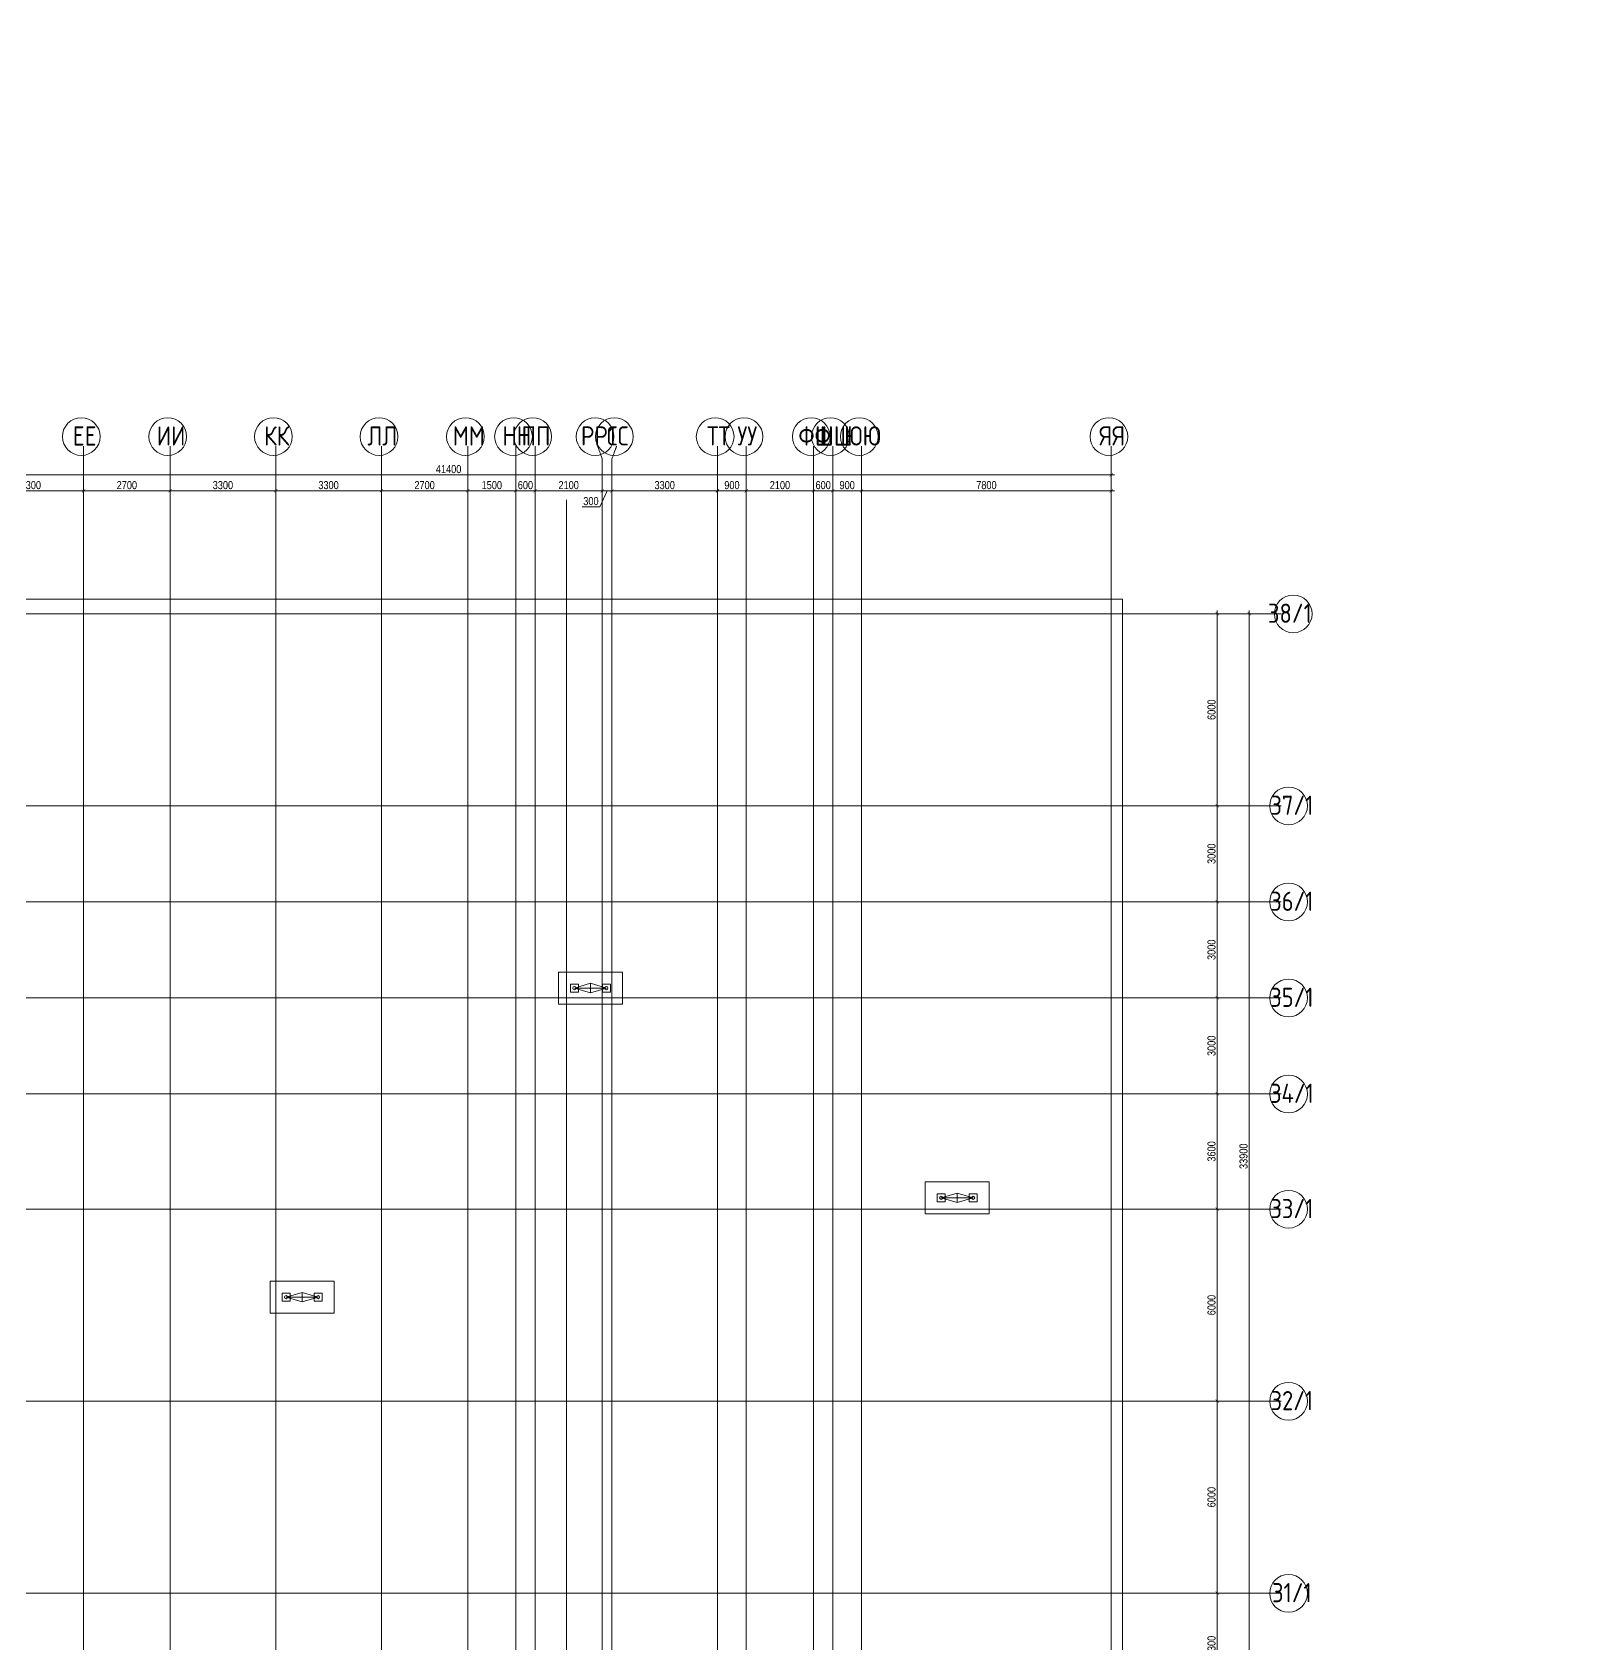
# Model space of a CAD drawing. Header units: millimetres. Extents: x -231292 to 573618, y -153144 to 564035.
# Drawn here: x 131323 to 179350, y 468720 to 519068 of the extents above; entities that cross this region are included whole.
import ezdxf
from ezdxf import colors
from ezdxf.entities.mleader import LeaderData, LeaderLine
from ezdxf.enums import TextEntityAlignment as Align
from ezdxf.math import Vec2, Vec3

# ---------------------------------------------------------------- set-up
doc = ezdxf.new("R2010")
doc.units = ezdxf.units.MM
doc.linetypes.add('CENTER2', pattern=[28.575, 19.05, -3.175, 3.175, -3.175])
doc.linetypes.add('DASHED', pattern=[19.05, 12.7, -6.35])
doc.layers.get('0').update_dxf_attribs({"color": 250})
doc.layers.get('Defpoints').update_dxf_attribs({"color": 250})
doc.layers.add('АР_Делит', color=250, linetype='Continuous', lineweight=0, plot=False)
for name, color, linetype, lineweight in [('АР_Разрезы марка', 250, 'Continuous', 13), ('АР_ФАСАД', 250, 'Continuous', 9), ('РД_Воронки с кровли', 250, 'Continuous', 18), ('РД_Оси_100', 250, 'Continuous', 0), ('РД_Оси_размер', 250, 'Continuous', 0)]:
    doc.layers.add(name, color=color, linetype=linetype, lineweight=lineweight)
doc.styles.add('style1', font='ARIALN.TTF')
doc.styles.add('ккк', font='isocpeur.ttf', dxfattribs={"width": 0.85, "oblique": 15})
doc.dimstyles.new('Dim100_ареал', dxfattribs={"dimscale": 100, "dimtxt": 2.5, "dimasz": 1, "dimexe": 1, "dimexo": 1, "dimgap": 0.5, "dimtad": 1, "dimzin": 12, "dimdsep": 46, "dimtxsty": 'style1', "dimblk": 'ARCHTICK', "dimcen": 1, "dimdle": 1, "dimclrd": 256, "dimclre": 256, "dimaunit": 1, "dimadec": 0, "dimazin": 3, "dimtfac": 1, "dimtmove": 1, "dimatfit": 3, "dimldrblk": 'OPEN30', "dimfxl": 2, "dimfxlon": 1, "dimtolj": 1, "dimtzin": 0, "dimlwd": 9, "dimlwe": 9, "dimarcsym": 0})

# ---------------------------------------------------------------- blocks, each defined once
blk = doc.blocks.new('A-iden')
at = {"linetype": 'Continuous', "lineweight": 5}
blk.add_circle((-0.73, -4.06), 5.89, dxfattribs=at)
at = {"color": 0, "linetype": 'Continuous', "lineweight": 20, "style": 'ккк', "width": 0.85}
blk.add_attdef('ID', text='', height=6, dxfattribs=at).set_placement((0.31, -3.85), align=Align.MIDDLE_CENTER)
blk = doc.blocks.new('_ArchTick')
at = {"color": 0, "linetype": 'ByBlock', "const_width": 0.15}
blk.add_lwpolyline([(-0.5, -0.5), (0.5, 0.5)], dxfattribs=at)
blk = doc.blocks.new('*D1455')
at = {"layer": 'Defpoints', "color": 0, "transparency": 16777216}
for p in [(116910, 104100), (117910, 104100), (116910, 100800)]:
    blk.add_point(p, dxfattribs=at)
at = {"layer": 'РД_Оси_размер', "lineweight": 9, "transparency": 16777216}
for p, q in [((117710, 104100), (118010, 104100)), ((117910, 100700), (117910, 104200)), ((117710, 100800), (118010, 100800))]:
    blk.add_line(p, q, dxfattribs=at)
at = {"layer": 'РД_Оси_размер', "lineweight": 9, "transparency": 16777216, "xscale": 100, "yscale": 100, "zscale": 100}
for p, rotation in [((117910, 104100), 90), ((117910, 100800), 270)]:
    blk.add_blockref('_ArchTick', p, dxfattribs=dict(at, rotation=rotation))
at = {"layer": 'РД_Оси_размер', "color": 0, "transparency": 16777216, "insert": (117732, 102450), "char_height": 250, "attachment_point": 5, "rotation": 90, "style": 'style1'}
blk.add_mtext('\\A1;3300', dxfattribs=at)
blk = doc.blocks.new('_Open30')
at = {"color": 0, "linetype": 'ByBlock', "lineweight": -2}
for p, q in [((-1, 0.27), (0, 0)), ((0, 0), (-1, -0.27)), ((0, 0), (-1, 0))]:
    blk.add_line(p, q, dxfattribs=at)
blk = doc.blocks.new('*D1456')
at = {"layer": 'Defpoints', "color": 0, "transparency": 16777216}
for p in [(116910, 110100), (117910, 110100), (116910, 104100)]:
    blk.add_point(p, dxfattribs=at)
at = {"layer": 'РД_Оси_размер', "lineweight": 9, "transparency": 16777216}
for p, q in [((117710, 110100), (118010, 110100)), ((117910, 104000), (117910, 110200)), ((117710, 104100), (118010, 104100))]:
    blk.add_line(p, q, dxfattribs=at)
at = {"layer": 'РД_Оси_размер', "lineweight": 9, "transparency": 16777216, "xscale": 100, "yscale": 100, "zscale": 100}
for p, rotation in [((117910, 110100), 90), ((117910, 104100), 270)]:
    blk.add_blockref('_ArchTick', p, dxfattribs=dict(at, rotation=rotation))
at = {"layer": 'РД_Оси_размер', "color": 0, "transparency": 16777216, "insert": (117732, 107100), "char_height": 250, "attachment_point": 5, "rotation": 90, "style": 'style1'}
blk.add_mtext('\\A1;6000', dxfattribs=at)
blk = doc.blocks.new('*D1457')
at = {"layer": 'Defpoints', "color": 0, "transparency": 16777216}
for p in [(116910, 116100), (117910, 116100), (116910, 110100)]:
    blk.add_point(p, dxfattribs=at)
at = {"layer": 'РД_Оси_размер', "lineweight": 9, "transparency": 16777216}
for p, q in [((117710, 116100), (118010, 116100)), ((117910, 110000), (117910, 116200)), ((117710, 110100), (118010, 110100))]:
    blk.add_line(p, q, dxfattribs=at)
at = {"layer": 'РД_Оси_размер', "lineweight": 9, "transparency": 16777216, "xscale": 100, "yscale": 100, "zscale": 100}
for p, rotation in [((117910, 116100), 90), ((117910, 110100), 270)]:
    blk.add_blockref('_ArchTick', p, dxfattribs=dict(at, rotation=rotation))
at = {"layer": 'РД_Оси_размер', "color": 0, "transparency": 16777216, "insert": (117732, 113100), "char_height": 250, "attachment_point": 5, "rotation": 90, "style": 'style1'}
blk.add_mtext('\\A1;6000', dxfattribs=at)
blk = doc.blocks.new('*D1458')
at = {"layer": 'Defpoints', "color": 0, "transparency": 16777216}
for p in [(116910, 119700), (117910, 119700), (116910, 116100)]:
    blk.add_point(p, dxfattribs=at)
at = {"layer": 'РД_Оси_размер', "lineweight": 9, "transparency": 16777216}
for p, q in [((117710, 119700), (118010, 119700)), ((117910, 116000), (117910, 119800)), ((117710, 116100), (118010, 116100))]:
    blk.add_line(p, q, dxfattribs=at)
at = {"layer": 'РД_Оси_размер', "lineweight": 9, "transparency": 16777216, "xscale": 100, "yscale": 100, "zscale": 100}
for p, rotation in [((117910, 119700), 90), ((117910, 116100), 270)]:
    blk.add_blockref('_ArchTick', p, dxfattribs=dict(at, rotation=rotation))
at = {"layer": 'РД_Оси_размер', "color": 0, "transparency": 16777216, "insert": (117732, 117900), "char_height": 250, "attachment_point": 5, "rotation": 90, "style": 'style1'}
blk.add_mtext('\\A1;3600', dxfattribs=at)
blk = doc.blocks.new('*D1459')
at = {"layer": 'Defpoints', "color": 0, "transparency": 16777216}
for p in [(116910, 122700), (117910, 122700), (116910, 119700)]:
    blk.add_point(p, dxfattribs=at)
at = {"layer": 'РД_Оси_размер', "lineweight": 9, "transparency": 16777216}
for p, q in [((117710, 122700), (118010, 122700)), ((117910, 119600), (117910, 122800)), ((117710, 119700), (118010, 119700))]:
    blk.add_line(p, q, dxfattribs=at)
at = {"layer": 'РД_Оси_размер', "lineweight": 9, "transparency": 16777216, "xscale": 100, "yscale": 100, "zscale": 100}
for p, rotation in [((117910, 122700), 90), ((117910, 119700), 270)]:
    blk.add_blockref('_ArchTick', p, dxfattribs=dict(at, rotation=rotation))
at = {"layer": 'РД_Оси_размер', "color": 0, "transparency": 16777216, "insert": (117732, 121200), "char_height": 250, "attachment_point": 5, "rotation": 90, "style": 'style1'}
blk.add_mtext('\\A1;3000', dxfattribs=at)
blk = doc.blocks.new('*D1460')
at = {"layer": 'Defpoints', "color": 0, "transparency": 16777216}
for p in [(116910, 125700), (117910, 125700), (116910, 122700)]:
    blk.add_point(p, dxfattribs=at)
at = {"layer": 'РД_Оси_размер', "lineweight": 9, "transparency": 16777216}
for p, q in [((117710, 125700), (118010, 125700)), ((117910, 122600), (117910, 125800)), ((117710, 122700), (118010, 122700))]:
    blk.add_line(p, q, dxfattribs=at)
at = {"layer": 'РД_Оси_размер', "lineweight": 9, "transparency": 16777216, "xscale": 100, "yscale": 100, "zscale": 100}
for p, rotation in [((117910, 125700), 90), ((117910, 122700), 270)]:
    blk.add_blockref('_ArchTick', p, dxfattribs=dict(at, rotation=rotation))
at = {"layer": 'РД_Оси_размер', "color": 0, "transparency": 16777216, "insert": (117732, 124200), "char_height": 250, "attachment_point": 5, "rotation": 90, "style": 'style1'}
blk.add_mtext('\\A1;3000', dxfattribs=at)
blk = doc.blocks.new('*D1461')
at = {"layer": 'Defpoints', "color": 0, "transparency": 16777216}
for p in [(116910, 128700), (117910, 128700), (116910, 125700)]:
    blk.add_point(p, dxfattribs=at)
at = {"layer": 'РД_Оси_размер', "lineweight": 9, "transparency": 16777216}
for p, q in [((117710, 128700), (118010, 128700)), ((117910, 125600), (117910, 128800)), ((117710, 125700), (118010, 125700))]:
    blk.add_line(p, q, dxfattribs=at)
at = {"layer": 'РД_Оси_размер', "lineweight": 9, "transparency": 16777216, "xscale": 100, "yscale": 100, "zscale": 100}
for p, rotation in [((117910, 128700), 90), ((117910, 125700), 270)]:
    blk.add_blockref('_ArchTick', p, dxfattribs=dict(at, rotation=rotation))
at = {"layer": 'РД_Оси_размер', "color": 0, "transparency": 16777216, "insert": (117732, 127200), "char_height": 250, "attachment_point": 5, "rotation": 90, "style": 'style1'}
blk.add_mtext('\\A1;3000', dxfattribs=at)
blk = doc.blocks.new('*D1462')
at = {"layer": 'Defpoints', "color": 0, "transparency": 16777216}
for p in [(116910, 134700), (117910, 134700), (116910, 128700)]:
    blk.add_point(p, dxfattribs=at)
at = {"layer": 'РД_Оси_размер', "lineweight": 9, "transparency": 16777216}
for p, q in [((117710, 134700), (118010, 134700)), ((117910, 128600), (117910, 134800)), ((117710, 128700), (118010, 128700))]:
    blk.add_line(p, q, dxfattribs=at)
at = {"layer": 'РД_Оси_размер', "lineweight": 9, "transparency": 16777216, "xscale": 100, "yscale": 100, "zscale": 100}
for p, rotation in [((117910, 134700), 90), ((117910, 128700), 270)]:
    blk.add_blockref('_ArchTick', p, dxfattribs=dict(at, rotation=rotation))
at = {"layer": 'РД_Оси_размер', "color": 0, "transparency": 16777216, "insert": (117732, 131700), "char_height": 250, "attachment_point": 5, "rotation": 90, "style": 'style1'}
blk.add_mtext('\\A1;6000', dxfattribs=at)
blk = doc.blocks.new('*D1463')
at = {"layer": 'Defpoints', "color": 0, "transparency": 16777216}
for p in [(116910, 134700), (118910, 134700), (116910, 100800)]:
    blk.add_point(p, dxfattribs=at)
at = {"layer": 'РД_Оси_размер', "lineweight": 9, "transparency": 16777216}
for p, q in [((118710, 134700), (119010, 134700)), ((118910, 100700), (118910, 134800)), ((118710, 100800), (119010, 100800))]:
    blk.add_line(p, q, dxfattribs=at)
at = {"layer": 'РД_Оси_размер', "lineweight": 9, "transparency": 16777216, "xscale": 100, "yscale": 100, "zscale": 100}
for p, rotation in [((118910, 134700), 90), ((118910, 100800), 270)]:
    blk.add_blockref('_ArchTick', p, dxfattribs=dict(at, rotation=rotation))
at = {"layer": 'РД_Оси_размер', "color": 0, "transparency": 16777216, "insert": (118732, 117750), "char_height": 250, "attachment_point": 5, "rotation": 90, "style": 'style1'}
blk.add_mtext('\\A1;33900', dxfattribs=at)
blk = doc.blocks.new('*D47')
at = {"layer": 'Defpoints', "color": 0, "transparency": 16777216}
for p in [(114600, 139039), (73200, 137039), (114600, 137039)]:
    blk.add_point(p, dxfattribs=at)
at = {"layer": 'РД_Оси_размер', "color": 0, "lineweight": 5, "transparency": 16777216}
for p, q in [((73100, 139039), (114700, 139039)), ((73200, 138839), (73200, 139139)), ((114600, 138839), (114600, 139139))]:
    blk.add_line(p, q, dxfattribs=at)
at = {"layer": 'РД_Оси_размер', "color": 0, "lineweight": 5, "transparency": 16777216, "xscale": 100, "yscale": 100, "zscale": 100, "rotation": 180}
blk.add_blockref('_ArchTick', (73200, 139039), dxfattribs=at)
at = {"layer": 'РД_Оси_размер', "color": 0, "lineweight": 5, "transparency": 16777216, "xscale": 100, "yscale": 100, "zscale": 100}
blk.add_blockref('_ArchTick', (114600, 139039), dxfattribs=at)
at = {"layer": 'РД_Оси_размер', "color": 0, "transparency": 16777216, "insert": (93900, 139216), "char_height": 250, "attachment_point": 5, "style": 'style1'}
blk.add_mtext('\\A1;41400', dxfattribs=at)
blk = doc.blocks.new('*D1497')
at = {"layer": 'Defpoints', "color": 0, "transparency": 16777216}
for p in [(82500, 138539), (79200, 137039), (82500, 137039)]:
    blk.add_point(p, dxfattribs=at)
at = {"layer": 'РД_Оси_размер', "lineweight": 9, "transparency": 16777216}
for p, q in [((79100, 138539), (82600, 138539)), ((79200, 138339), (79200, 138639)), ((82500, 138339), (82500, 138639))]:
    blk.add_line(p, q, dxfattribs=at)
at = {"layer": 'РД_Оси_размер', "lineweight": 9, "transparency": 16777216, "xscale": 100, "yscale": 100, "zscale": 100, "rotation": 180}
blk.add_blockref('_ArchTick', (79200, 138539), dxfattribs=at)
at = {"layer": 'РД_Оси_размер', "lineweight": 9, "transparency": 16777216, "xscale": 100, "yscale": 100, "zscale": 100}
blk.add_blockref('_ArchTick', (82500, 138539), dxfattribs=at)
at = {"layer": 'РД_Оси_размер', "color": 0, "transparency": 16777216, "insert": (80850, 138716), "char_height": 250, "attachment_point": 5, "style": 'style1'}
blk.add_mtext('\\A1;3300', dxfattribs=at)
blk = doc.blocks.new('*D1498')
at = {"layer": 'Defpoints', "color": 0, "transparency": 16777216}
for p in [(85200, 138539), (82500, 137039), (85200, 137039)]:
    blk.add_point(p, dxfattribs=at)
at = {"layer": 'РД_Оси_размер', "lineweight": 9, "transparency": 16777216}
for p, q in [((82400, 138539), (85300, 138539)), ((82500, 138339), (82500, 138639)), ((85200, 138339), (85200, 138639))]:
    blk.add_line(p, q, dxfattribs=at)
at = {"layer": 'РД_Оси_размер', "lineweight": 9, "transparency": 16777216, "xscale": 100, "yscale": 100, "zscale": 100, "rotation": 180}
blk.add_blockref('_ArchTick', (82500, 138539), dxfattribs=at)
at = {"layer": 'РД_Оси_размер', "lineweight": 9, "transparency": 16777216, "xscale": 100, "yscale": 100, "zscale": 100}
blk.add_blockref('_ArchTick', (85200, 138539), dxfattribs=at)
at = {"layer": 'РД_Оси_размер', "color": 0, "transparency": 16777216, "insert": (83850, 138716), "char_height": 250, "attachment_point": 5, "style": 'style1'}
blk.add_mtext('\\A1;2700', dxfattribs=at)
blk = doc.blocks.new('*D1499')
at = {"layer": 'Defpoints', "color": 0, "transparency": 16777216}
for p in [(88500, 138539), (85200, 137039), (88500, 137039)]:
    blk.add_point(p, dxfattribs=at)
at = {"layer": 'РД_Оси_размер', "lineweight": 9, "transparency": 16777216}
for p, q in [((85100, 138539), (88600, 138539)), ((85200, 138339), (85200, 138639)), ((88500, 138339), (88500, 138639))]:
    blk.add_line(p, q, dxfattribs=at)
at = {"layer": 'РД_Оси_размер', "lineweight": 9, "transparency": 16777216, "xscale": 100, "yscale": 100, "zscale": 100, "rotation": 180}
blk.add_blockref('_ArchTick', (85200, 138539), dxfattribs=at)
at = {"layer": 'РД_Оси_размер', "lineweight": 9, "transparency": 16777216, "xscale": 100, "yscale": 100, "zscale": 100}
blk.add_blockref('_ArchTick', (88500, 138539), dxfattribs=at)
at = {"layer": 'РД_Оси_размер', "color": 0, "transparency": 16777216, "insert": (86850, 138716), "char_height": 250, "attachment_point": 5, "style": 'style1'}
blk.add_mtext('\\A1;3300', dxfattribs=at)
blk = doc.blocks.new('*D1500')
at = {"layer": 'Defpoints', "color": 0, "transparency": 16777216}
for p in [(91800, 138539), (88500, 137039), (91800, 137039)]:
    blk.add_point(p, dxfattribs=at)
at = {"layer": 'РД_Оси_размер', "lineweight": 9, "transparency": 16777216}
for p, q in [((88400, 138539), (91900, 138539)), ((88500, 138339), (88500, 138639)), ((91800, 138339), (91800, 138639))]:
    blk.add_line(p, q, dxfattribs=at)
at = {"layer": 'РД_Оси_размер', "lineweight": 9, "transparency": 16777216, "xscale": 100, "yscale": 100, "zscale": 100, "rotation": 180}
blk.add_blockref('_ArchTick', (88500, 138539), dxfattribs=at)
at = {"layer": 'РД_Оси_размер', "lineweight": 9, "transparency": 16777216, "xscale": 100, "yscale": 100, "zscale": 100}
blk.add_blockref('_ArchTick', (91800, 138539), dxfattribs=at)
at = {"layer": 'РД_Оси_размер', "color": 0, "transparency": 16777216, "insert": (90150, 138716), "char_height": 250, "attachment_point": 5, "style": 'style1'}
blk.add_mtext('\\A1;3300', dxfattribs=at)
blk = doc.blocks.new('*D1501')
at = {"layer": 'Defpoints', "color": 0, "transparency": 16777216}
for p in [(94500, 138539), (91800, 137039), (94500, 137039)]:
    blk.add_point(p, dxfattribs=at)
at = {"layer": 'РД_Оси_размер', "lineweight": 9, "transparency": 16777216}
for p, q in [((91700, 138539), (94600, 138539)), ((91800, 138339), (91800, 138639)), ((94500, 138339), (94500, 138639))]:
    blk.add_line(p, q, dxfattribs=at)
at = {"layer": 'РД_Оси_размер', "lineweight": 9, "transparency": 16777216, "xscale": 100, "yscale": 100, "zscale": 100, "rotation": 180}
blk.add_blockref('_ArchTick', (91800, 138539), dxfattribs=at)
at = {"layer": 'РД_Оси_размер', "lineweight": 9, "transparency": 16777216, "xscale": 100, "yscale": 100, "zscale": 100}
blk.add_blockref('_ArchTick', (94500, 138539), dxfattribs=at)
at = {"layer": 'РД_Оси_размер', "color": 0, "transparency": 16777216, "insert": (93150, 138716), "char_height": 250, "attachment_point": 5, "style": 'style1'}
blk.add_mtext('\\A1;2700', dxfattribs=at)
blk = doc.blocks.new('*D1502')
at = {"layer": 'Defpoints', "color": 0, "transparency": 16777216}
for p in [(96000, 138539), (94500, 137039), (96000, 137039)]:
    blk.add_point(p, dxfattribs=at)
at = {"layer": 'РД_Оси_размер', "lineweight": 9, "transparency": 16777216}
for p, q in [((94400, 138539), (96100, 138539)), ((94500, 138339), (94500, 138639)), ((96000, 138339), (96000, 138639))]:
    blk.add_line(p, q, dxfattribs=at)
at = {"layer": 'РД_Оси_размер', "lineweight": 9, "transparency": 16777216, "xscale": 100, "yscale": 100, "zscale": 100, "rotation": 180}
blk.add_blockref('_ArchTick', (94500, 138539), dxfattribs=at)
at = {"layer": 'РД_Оси_размер', "lineweight": 9, "transparency": 16777216, "xscale": 100, "yscale": 100, "zscale": 100}
blk.add_blockref('_ArchTick', (96000, 138539), dxfattribs=at)
at = {"layer": 'РД_Оси_размер', "color": 0, "transparency": 16777216, "insert": (95250, 138716), "char_height": 250, "attachment_point": 5, "style": 'style1'}
blk.add_mtext('\\A1;1500', dxfattribs=at)
blk = doc.blocks.new('*D1503')
at = {"layer": 'Defpoints', "color": 0, "transparency": 16777216}
for p in [(96600, 138539), (96000, 137039), (96600, 137039)]:
    blk.add_point(p, dxfattribs=at)
at = {"layer": 'РД_Оси_размер', "lineweight": 9, "transparency": 16777216}
for p, q in [((95900, 138539), (96700, 138539)), ((96000, 138339), (96000, 138639)), ((96600, 138339), (96600, 138639))]:
    blk.add_line(p, q, dxfattribs=at)
at = {"layer": 'РД_Оси_размер', "lineweight": 9, "transparency": 16777216, "xscale": 100, "yscale": 100, "zscale": 100, "rotation": 180}
blk.add_blockref('_ArchTick', (96000, 138539), dxfattribs=at)
at = {"layer": 'РД_Оси_размер', "lineweight": 9, "transparency": 16777216, "xscale": 100, "yscale": 100, "zscale": 100}
blk.add_blockref('_ArchTick', (96600, 138539), dxfattribs=at)
at = {"layer": 'РД_Оси_размер', "color": 0, "transparency": 16777216, "insert": (96300, 138716), "char_height": 250, "attachment_point": 5, "style": 'style1'}
blk.add_mtext('\\A1;600', dxfattribs=at)
blk = doc.blocks.new('*D1504')
at = {"layer": 'Defpoints', "color": 0, "transparency": 16777216}
for p in [(98700, 138539), (96600, 137039), (98700, 137039)]:
    blk.add_point(p, dxfattribs=at)
at = {"layer": 'РД_Оси_размер', "lineweight": 9, "transparency": 16777216}
for p, q in [((96500, 138539), (98800, 138539)), ((96600, 138339), (96600, 138639)), ((98700, 138339), (98700, 138639))]:
    blk.add_line(p, q, dxfattribs=at)
at = {"layer": 'РД_Оси_размер', "lineweight": 9, "transparency": 16777216, "xscale": 100, "yscale": 100, "zscale": 100, "rotation": 180}
blk.add_blockref('_ArchTick', (96600, 138539), dxfattribs=at)
at = {"layer": 'РД_Оси_размер', "lineweight": 9, "transparency": 16777216, "xscale": 100, "yscale": 100, "zscale": 100}
blk.add_blockref('_ArchTick', (98700, 138539), dxfattribs=at)
at = {"layer": 'РД_Оси_размер', "color": 0, "transparency": 16777216, "insert": (97650, 138716), "char_height": 250, "attachment_point": 5, "style": 'style1'}
blk.add_mtext('\\A1;2100', dxfattribs=at)
blk = doc.blocks.new('*D1505')
at = {"layer": 'Defpoints', "color": 0, "transparency": 16777216}
for p in [(99000, 138539), (98700, 137039), (99000, 137039)]:
    blk.add_point(p, dxfattribs=at)
at = {"layer": 'РД_Оси_размер', "lineweight": 9, "transparency": 16777216}
for p, q in [((98600, 138539), (99100, 138539)), ((98850, 138539), (98622, 138039)), ((98700, 138339), (98700, 138639)), ((99000, 138339), (99000, 138639)), ((98622, 138039), (98070, 138039))]:
    blk.add_line(p, q, dxfattribs=at)
at = {"layer": 'РД_Оси_размер', "lineweight": 9, "transparency": 16777216, "xscale": 100, "yscale": 100, "zscale": 100, "rotation": 180}
blk.add_blockref('_ArchTick', (98700, 138539), dxfattribs=at)
at = {"layer": 'РД_Оси_размер', "lineweight": 9, "transparency": 16777216, "xscale": 100, "yscale": 100, "zscale": 100}
blk.add_blockref('_ArchTick', (99000, 138539), dxfattribs=at)
at = {"layer": 'РД_Оси_размер', "color": 0, "transparency": 16777216, "insert": (98346, 138216), "char_height": 250, "attachment_point": 5, "style": 'style1'}
blk.add_mtext('\\A1;300', dxfattribs=at)
blk = doc.blocks.new('*D1506')
at = {"layer": 'Defpoints', "color": 0, "transparency": 16777216}
for p in [(102300, 138539), (99000, 137039), (102300, 137039)]:
    blk.add_point(p, dxfattribs=at)
at = {"layer": 'РД_Оси_размер', "lineweight": 9, "transparency": 16777216}
for p, q in [((98900, 138539), (102400, 138539)), ((99000, 138339), (99000, 138639)), ((102300, 138339), (102300, 138639))]:
    blk.add_line(p, q, dxfattribs=at)
at = {"layer": 'РД_Оси_размер', "lineweight": 9, "transparency": 16777216, "xscale": 100, "yscale": 100, "zscale": 100, "rotation": 180}
blk.add_blockref('_ArchTick', (99000, 138539), dxfattribs=at)
at = {"layer": 'РД_Оси_размер', "lineweight": 9, "transparency": 16777216, "xscale": 100, "yscale": 100, "zscale": 100}
blk.add_blockref('_ArchTick', (102300, 138539), dxfattribs=at)
at = {"layer": 'РД_Оси_размер', "color": 0, "transparency": 16777216, "insert": (100650, 138716), "char_height": 250, "attachment_point": 5, "style": 'style1'}
blk.add_mtext('\\A1;3300', dxfattribs=at)
blk = doc.blocks.new('*D1507')
at = {"layer": 'Defpoints', "color": 0, "transparency": 16777216}
for p in [(103200, 138539), (102300, 137039), (103200, 137039)]:
    blk.add_point(p, dxfattribs=at)
at = {"layer": 'РД_Оси_размер', "lineweight": 9, "transparency": 16777216}
for p, q in [((102200, 138539), (103300, 138539)), ((102300, 138339), (102300, 138639)), ((103200, 138339), (103200, 138639))]:
    blk.add_line(p, q, dxfattribs=at)
at = {"layer": 'РД_Оси_размер', "lineweight": 9, "transparency": 16777216, "xscale": 100, "yscale": 100, "zscale": 100, "rotation": 180}
blk.add_blockref('_ArchTick', (102300, 138539), dxfattribs=at)
at = {"layer": 'РД_Оси_размер', "lineweight": 9, "transparency": 16777216, "xscale": 100, "yscale": 100, "zscale": 100}
blk.add_blockref('_ArchTick', (103200, 138539), dxfattribs=at)
at = {"layer": 'РД_Оси_размер', "color": 0, "transparency": 16777216, "insert": (102750, 138716), "char_height": 250, "attachment_point": 5, "style": 'style1'}
blk.add_mtext('\\A1;900', dxfattribs=at)
blk = doc.blocks.new('*D1508')
at = {"layer": 'Defpoints', "color": 0, "transparency": 16777216}
for p in [(105300, 138539), (103200, 137039), (105300, 137039)]:
    blk.add_point(p, dxfattribs=at)
at = {"layer": 'РД_Оси_размер', "lineweight": 9, "transparency": 16777216}
for p, q in [((103100, 138539), (105400, 138539)), ((103200, 138339), (103200, 138639)), ((105300, 138339), (105300, 138639))]:
    blk.add_line(p, q, dxfattribs=at)
at = {"layer": 'РД_Оси_размер', "lineweight": 9, "transparency": 16777216, "xscale": 100, "yscale": 100, "zscale": 100, "rotation": 180}
blk.add_blockref('_ArchTick', (103200, 138539), dxfattribs=at)
at = {"layer": 'РД_Оси_размер', "lineweight": 9, "transparency": 16777216, "xscale": 100, "yscale": 100, "zscale": 100}
blk.add_blockref('_ArchTick', (105300, 138539), dxfattribs=at)
at = {"layer": 'РД_Оси_размер', "color": 0, "transparency": 16777216, "insert": (104250, 138716), "char_height": 250, "attachment_point": 5, "style": 'style1'}
blk.add_mtext('\\A1;2100', dxfattribs=at)
blk = doc.blocks.new('*D1509')
at = {"layer": 'Defpoints', "color": 0, "transparency": 16777216}
for p in [(105900, 138539), (105300, 137039), (105900, 137039)]:
    blk.add_point(p, dxfattribs=at)
at = {"layer": 'РД_Оси_размер', "lineweight": 9, "transparency": 16777216}
for p, q in [((105200, 138539), (106000, 138539)), ((105300, 138339), (105300, 138639)), ((105900, 138339), (105900, 138639))]:
    blk.add_line(p, q, dxfattribs=at)
at = {"layer": 'РД_Оси_размер', "lineweight": 9, "transparency": 16777216, "xscale": 100, "yscale": 100, "zscale": 100, "rotation": 180}
blk.add_blockref('_ArchTick', (105300, 138539), dxfattribs=at)
at = {"layer": 'РД_Оси_размер', "lineweight": 9, "transparency": 16777216, "xscale": 100, "yscale": 100, "zscale": 100}
blk.add_blockref('_ArchTick', (105900, 138539), dxfattribs=at)
at = {"layer": 'РД_Оси_размер', "color": 0, "transparency": 16777216, "insert": (105600, 138716), "char_height": 250, "attachment_point": 5, "style": 'style1'}
blk.add_mtext('\\A1;600', dxfattribs=at)
blk = doc.blocks.new('*D1510')
at = {"layer": 'Defpoints', "color": 0, "transparency": 16777216}
for p in [(106800, 138539), (105900, 137039), (106800, 137039)]:
    blk.add_point(p, dxfattribs=at)
at = {"layer": 'РД_Оси_размер', "lineweight": 9, "transparency": 16777216}
for p, q in [((105800, 138539), (106900, 138539)), ((105900, 138339), (105900, 138639)), ((106800, 138339), (106800, 138639))]:
    blk.add_line(p, q, dxfattribs=at)
at = {"layer": 'РД_Оси_размер', "lineweight": 9, "transparency": 16777216, "xscale": 100, "yscale": 100, "zscale": 100, "rotation": 180}
blk.add_blockref('_ArchTick', (105900, 138539), dxfattribs=at)
at = {"layer": 'РД_Оси_размер', "lineweight": 9, "transparency": 16777216, "xscale": 100, "yscale": 100, "zscale": 100}
blk.add_blockref('_ArchTick', (106800, 138539), dxfattribs=at)
at = {"layer": 'РД_Оси_размер', "color": 0, "transparency": 16777216, "insert": (106350, 138716), "char_height": 250, "attachment_point": 5, "style": 'style1'}
blk.add_mtext('\\A1;900', dxfattribs=at)
blk = doc.blocks.new('*D1511')
at = {"layer": 'Defpoints', "color": 0, "transparency": 16777216}
for p in [(114600, 138539), (106800, 137039), (114600, 137039)]:
    blk.add_point(p, dxfattribs=at)
at = {"layer": 'РД_Оси_размер', "lineweight": 9, "transparency": 16777216}
for p, q in [((106700, 138539), (114700, 138539)), ((106800, 138339), (106800, 138639)), ((114600, 138339), (114600, 138639))]:
    blk.add_line(p, q, dxfattribs=at)
at = {"layer": 'РД_Оси_размер', "lineweight": 9, "transparency": 16777216, "xscale": 100, "yscale": 100, "zscale": 100, "rotation": 180}
blk.add_blockref('_ArchTick', (106800, 138539), dxfattribs=at)
at = {"layer": 'РД_Оси_размер', "lineweight": 9, "transparency": 16777216, "xscale": 100, "yscale": 100, "zscale": 100}
blk.add_blockref('_ArchTick', (114600, 138539), dxfattribs=at)
at = {"layer": 'РД_Оси_размер', "color": 0, "transparency": 16777216, "insert": (110700, 138716), "char_height": 250, "attachment_point": 5, "style": 'style1'}
blk.add_mtext('\\A1;7800', dxfattribs=at)
blk = doc.blocks.new('A$Cd58bfb5e')
at = {"layer": 'РД_Воронки с кровли', "lineweight": 0, "ltscale": 2}
for p, q in [((-500, 0), (0, 150)), ((500, 0), (-500, 0)), ((0, 150), (500, 0)), ((0, -150), (0, 150)), ((500, 0), (0, -150)), ((0, -150), (-500, 0))]:
    blk.add_line(p, q, dxfattribs=at)
at = {"layer": 'РД_Воронки с кровли'}
for points in [[(1000, 500), (1000, -500), (-1000, -500), (-1000, 500)], [(625, -125), (625, 125), (375, 125), (375, -125)]]:
    blk.add_lwpolyline(points, close=True, dxfattribs=at)
at = {"layer": 'РД_Воронки с кровли', "linetype": 'Continuous', "lineweight": 0}
blk.add_lwpolyline([(-625, -125), (-375, -125), (-375, 125), (-625, 125)], close=True, dxfattribs=at)
at = {"layer": 'РД_Воронки с кровли', "lineweight": 0}
for centre in [(-500, 0), (500, 0)]:
    blk.add_circle(centre, 50, dxfattribs=at)
blk = doc.blocks.new('воронки с кровли')
at = {"layer": 'РД_Воронки с кровли', "lineweight": 70}
for p in [(-133122, 315276), (-121664, 308723), (-142129, 305620)]:
    blk.add_blockref('A$Cd58bfb5e', p, dxfattribs=at)
blk = doc.blocks.new('СОШ_2200_АР_ОСИ_М100_28.05.24')
at = {"layer": 'АР_Делит', "color": 5, "linetype": 'DASHED'}
blk.add_lwpolyline([(37145, 100855), (37145, 129155), (72745, 129155), (72745, 135155), (114955, 135155), (114955, -355)], dxfattribs=at)
at = {"layer": 'РД_Оси_100', "linetype": 'CENTER2'}
for p, q in [((85200, -6155), (85200, 139938.679)), ((88500, -6155), (88500, 139938.679)), ((91800, -6155), (91800, 139938.679)), ((94500, -6155), (94500, 139938.679)), ((96000, -6155), (96000, 139938.679)), ((102300, -6155), (102300, 139938.679)), ((114600, -6155), (114600, 139938.679)), ((-5954.958, 134700), (119910, 134700)), ((-5954.958, 128700), (119910, 128700)), ((-5954.958, 125700), (119910, 125700)), ((-5954.958, 122700), (119910, 122700)), ((-5954.958, 119700), (119910, 119700)), ((-5954.958, 116100), (119910, 116100)), ((35037.55, 116100), (119910, 116100)), ((-5954.958, 110100), (119910, 110100)), ((35037.55, 110100), (119910, 110100)), ((-5954.958, 104100), (119910, 104100))]:
    blk.add_line(p, q, dxfattribs=at)
for points in [[(82500, 139938.679), (82500, -6155)], [(96600, -6155), (96600, 139938.679)], [(98700, -6194.98), (98700, 139538.679), (98550, 139938.679)], [(99000, -6195.83), (99000, 139538.679), (99150, 139938.679)], [(103200, -6155), (103200, 139938.679)], [(105300, -6155), (105300, 139938.679)], [(105900, 139938.679), (105900, -6155)], [(106800, -6155), (106800, 139938.679)]]:
    blk.add_lwpolyline(points, dxfattribs=at)
at = {"layer": 'РД_Оси_100', "color": 0, "xscale": 100, "yscale": 100, "zscale": 100}
for p, values in [((82500.02, 140638.679), {'ID': 'ЕЕ'}), ((85200, 140638.679), {'ID': 'ИИ'}), ((88500, 140638.679), {'ID': 'КК'}), ((91800, 140638.679), {'ID': 'ЛЛ'}), ((94500, 140638.679), {'ID': 'ММ'}), ((96000, 140638.679), {'ID': 'НН'}), ((96600, 140638.679), {'ID': 'ПП'}), ((98550, 140638.679), {'ID': 'РР1'}), ((99150, 140638.679), {'ID': 'СС'}), ((102300, 140638.679), {'ID': 'ТТ'}), ((103200, 140638.679), {'ID': 'УУ'}), ((105300, 140638.679), {'ID': 'ФФ'}), ((105900, 140638.679), {'ID': 'ШШ'}), ((106800, 140638.679), {'ID': 'ЮЮ'}), ((114600, 140638.679), {'ID': 'ЯЯ'}), ((120210, 129100), {'ID': '37/1'}), ((120210, 126100), {'ID': '36/1'}), ((120210, 123100), {'ID': '35/1'}), ((120210, 120100), {'ID': '34/1'}), ((120210, 116500), {'ID': '33/1'}), ((120210, 110500), {'ID': '32/1'}), ((120210, 104500), {'ID': '31/1'})]:
    blk.add_blockref('A-iden', p, dxfattribs=at).add_auto_attribs(values)
at = {"layer": 'РД_Оси_100', "color": 0}
ref = blk.add_blockref('A-iden', (120210, 135100), dxfattribs=dict(at, xscale=-100, yscale=100, zscale=100))
ref.add_attrib('ID', '38/1', dxfattribs={"layer": '0', "color": 0, "linetype": 'Continuous', "lineweight": 20, "height": 600, "style": 'ккк', "width": 0.85}).set_placement((120178.57, 134714.738), align=Align.MIDDLE_CENTER)
at = {"layer": 'РД_Оси_размер'}
for base, p1, p2, picture, middle in [((114600, 139038.679), (73200, 137038.679), (114600, 137038.679), '*D47', (93900, 139216.322)), ((82500, 138538.679), (79200, 137038.679), (82500, 137038.679), '*D1497', (80850, 138716.322)), ((85200, 138538.679), (82500, 137038.679), (85200, 137038.679), '*D1498', (83850, 138716.322)), ((88500, 138538.679), (85200, 137038.679), (88500, 137038.679), '*D1499', (86850, 138716.322)), ((91800, 138538.679), (88500, 137038.679), (91800, 137038.679), '*D1500', (90150, 138716.322)), ((94500, 138538.679), (91800, 137038.679), (94500, 137038.679), '*D1501', (93150, 138716.322)), ((96000, 138538.679), (94500, 137038.679), (96000, 137038.679), '*D1502', (95250, 138716.322)), ((96600, 138538.679), (96000, 137038.679), (96600, 137038.679), '*D1503', (96300, 138716.322)), ((98700, 138538.679), (96600, 137038.679), (98700, 137038.679), '*D1504', (97650, 138716.322)), ((102300, 138538.679), (99000, 137038.679), (102300, 137038.679), '*D1506', (100650, 138716.322)), ((103200, 138538.679), (102300, 137038.679), (103200, 137038.679), '*D1507', (102750, 138716.322)), ((105300, 138538.679), (103200, 137038.679), (105300, 137038.679), '*D1508', (104250, 138716.322)), ((105900, 138538.679), (105300, 137038.679), (105900, 137038.679), '*D1509', (105600, 138716.322)), ((106800, 138538.679), (105900, 137038.679), (106800, 137038.679), '*D1510', (106350, 138716.322)), ((114600, 138538.679), (106800, 137038.679), (114600, 137038.679), '*D1511', (110700, 138716.322))]:
    dim = blk.add_linear_dim(base=base, p1=p1, p2=p2, dimstyle='Dim100_ареал', dxfattribs=at)
    dim.commit()
    dim.dimension.update_dxf_attribs({"geometry": picture, "text_midpoint": middle})
dim = blk.add_linear_dim(base=(99000, 138538.679), p1=(98700, 137038.679), p2=(99000, 137038.679), dimstyle='Dim100_ареал', dxfattribs=at)
dim.commit()
dim.dimension.update_dxf_attribs({"geometry": '*D1505', "text_midpoint": (98572.453, 138038.679), "dimtype": 160})
for base, p1, p2, picture, middle in [((117910, 134700), (116910, 128700), (116910, 134700), '*D1462', (117732.357, 131700)), ((118910, 134700), (116910, 100800), (116910, 134700), '*D1463', (118732.357, 117750)), ((117910, 128700), (116910, 125700), (116910, 128700), '*D1461', (117732.357, 127200)), ((117910, 125700), (116910, 122700), (116910, 125700), '*D1460', (117732.357, 124200)), ((117910, 122700), (116910, 119700), (116910, 122700), '*D1459', (117732.357, 121200)), ((117910, 119700), (116910, 116100), (116910, 119700), '*D1458', (117732.357, 117900)), ((117910, 116100), (116910, 110100), (116910, 116100), '*D1457', (117732.357, 113100)), ((117910, 110100), (116910, 104100), (116910, 110100), '*D1456', (117732.357, 107100)), ((117910, 104100), (116910, 100800), (116910, 104100), '*D1455', (117732.357, 102450))]:
    dim = blk.add_linear_dim(base=base, p1=p1, p2=p2, angle=90, dimstyle='Dim100_ареал', dxfattribs=at)
    dim.commit()
    dim.dimension.update_dxf_attribs({"geometry": picture, "text_midpoint": middle})

msp = doc.modelspace()

# ---------------------------------------------------------------- linework, layer by layer
at = {"layer": 'АР_Разрезы марка', "linetype": 'DASHED', "lineweight": 0}
msp.add_lwpolyline([(148015.848, 504454.532), (148015.848, 466838.319), (146002.876, 466838.319), (146002.876, 364232.068)], dxfattribs=at)
at = {"layer": 'АР_ФАСАД'}
msp.add_lwpolyline([(165383.768, 457581.753), (165383.768, 501356.753), (123173.768, 501356.753), (123173.768, 495356.753), (87573.768, 495356.753), (87573.768, 467056.753), (50073.768, 467056.753), (50073.768, 379346.753), (95593.768, 379346.753)], dxfattribs=at)

# ---------------------------------------------------------------- block references
at = {"layer": 'РД_Воронки с кровли', "lineweight": 0}
msp.add_blockref('воронки с кровли', (281879.593, 173928.913), dxfattribs=at)
at = {"layer": 'РД_Оси_100'}
msp.add_blockref('СОШ_2200_АР_ОСИ_М100_28.05.24', (50428.768, 366201.753), dxfattribs=at)

# ---------------------------------------------------------------- leaders
at = {"layer": 'АР_Делит'}
ml = msp.add_multileader_mtext('Standard', dxfattribs=at)
ml.set_content('предусмотреть лорбик_файерборд по мет.каркасу  от ФГ-15 до покрытия фермы/перекрытия', color=256, style='style1')
ml.set_leader_properties(color=256)
ml.build(insert=Vec2(0, 0))
ml.multileader.update_dxf_attribs({"has_dogleg": 0, "text_left_attachment_type": 6, "text_right_attachment_type": 6, "arrow_head_size": 500, "scale": 100})
ctx = ml.context
ctx.base_point, ctx.scale, ctx.char_height, ctx.arrow_head_size, ctx.landing_gap_size, ctx.plane_origin, ctx.plane_x_axis, ctx.plane_y_axis = Vec3(88386.092, 448523.465), 100, 300, 500, 50, Vec3(70706.091, 432922.418), Vec3(1, 0.00000001), Vec3(-0.00000001, 1)
ctx.left_attachment, ctx.right_attachment = 6, 6
notes = []
notes.append((ctx, [(1, (1, 1, 0), (88378.092, 448523.465), (1, 0.00000001), 8, [(0, [(97778.767, 450771.753)], 0, []), (1, [(62578.768, 519067.753)], 0, [])])]))
ctx.mtext.insert, ctx.mtext.text_direction, ctx.mtext.rotation, ctx.mtext.width, ctx.mtext.defined_height, ctx.mtext.flow_direction = Vec3(88436.092, 448906.753), Vec3(1, 0.00000001), 0.00000001, 4538.94863, 395.157, 5
for ctx, leaders in notes:
    for number, flags, end, landing, length, lines in leaders:
        leader = LeaderData()
        leader.index, (leader.has_last_leader_line, leader.has_dogleg_vector, leader.attachment_direction) = number, flags
        leader.last_leader_point, leader.dogleg_vector, leader.dogleg_length = Vec3(end), Vec3(landing), length
        for number, points, colour, breaks in lines:
            line = LeaderLine()
            line.index, line.vertices, line.color, line.breaks = number, Vec3.list(points), colors.encode_raw_color(colour), breaks
            leader.lines.append(line)
        ctx.leaders.append(leader)

doc.saveas('drawing.dxf')
